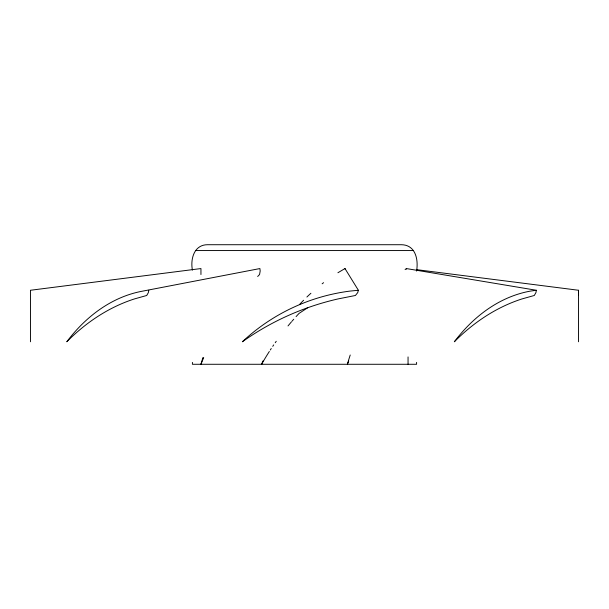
<?xml version="1.0" encoding="UTF-8"?>
<svg xmlns="http://www.w3.org/2000/svg" width="609" height="609" viewBox="0 0 609 609"><rect width="100%" height="100%" fill="white"/><g stroke="black" fill="none" stroke-linecap="round" stroke-linejoin="round"><path stroke-width="0.91" d="M408.053 364.281L408.053 356.935M578.55 341.778L578.55 290.265L416.533 269.642M148.809 290.265L148.352 292.609L146.723 295.479L134.444 298.928A267.031 188.82 -90 0 0 66.777 341.778A192.916 136.408 -90 0 1 143.031 291.064L259.898 268.561L260.188 270.967L259.563 274.537L257.668 276.501M536.377 290.265L535.92 292.609L534.291 295.479L522.004 298.928A267.031 188.82 -90 0 0 454.344 341.778A192.916 136.408 -90 0 1 530.599 291.064L536.377 290.265L406.348 268.561L405.084 269.62M358.374 290.265L357.727 292.609L355.42 295.479L338.048 298.928A267.031 267.031 0 0 0 242.359 341.778A192.916 192.916 0 0 1 350.205 291.064L358.374 290.265L344.983 268.561L337.911 272.741M416.586 271.081C418.535 259.548 415.62 244.955 401.514 244.719L207.486 244.719C194.058 244.749 190.282 259.046 192.414 270.13M307.667 307.751L299.049 313.399A267.031 267.031 0 0 0 296.065 316.634M195.573 250.558L413.427 250.558M344.983 268.561L345.181 269.125M406.348 268.561L406.492 269.125M578.55 290.265L578.55 295.479M416.586 362.378L416.586 364.281L192.414 364.281L192.414 362.378M200.947 274.537L200.947 268.561L30.45 290.265L30.45 341.778M263.004 360.886A192.916 192.916 0 0 0 261.604 364.281A267.031 267.031 0 0 1 269.338 351.484M299.803 304.211A192.916 192.916 0 0 1 303.625 300.245M306.89 297.025A192.916 192.916 0 0 1 310.91 293.264M322.138 283.802A192.916 192.916 0 0 1 323.592 282.683M270.297 350.008A267.031 267.031 0 0 1 271.264 348.538M272.733 346.346A267.031 267.031 0 0 1 273.723 344.9M275.222 342.73A267.031 267.031 0 0 1 276.242 341.291M288.011 325.937A267.031 267.031 0 0 1 291.414 321.902M291.985 321.24A267.031 267.031 0 0 1 293.721 319.253M350.221 355.009A192.916 136.408 -90 0 0 347.396 364.281A267.031 188.82 -90 0 1 348.751 360.954M202.964 357.513A192.916 136.408 -90 0 0 200.947 364.281A267.031 188.82 -90 0 1 203.688 357.658"/></g></svg>
